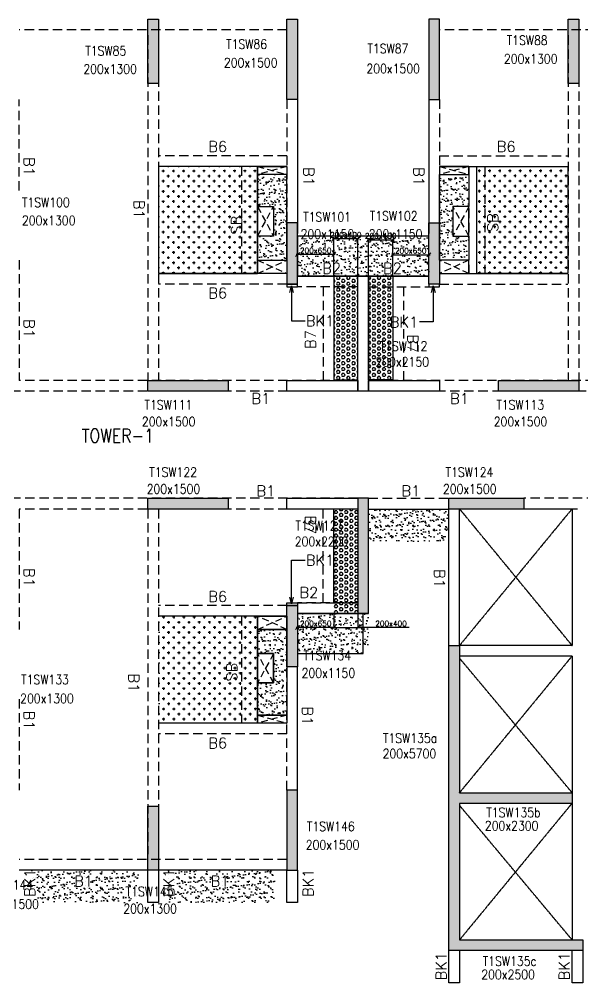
# Model space of a CAD drawing. Header units: millimetres. Extents: x 1078357 to 2594950, y -5122486 to -4636555.
# Drawn here: x 1754625 to 1765150, y -4676181 to -4658181 of the extents above; entities that cross this region are included whole.
import ezdxf

# ---------------------------------------------------------------- set-up
doc = ezdxf.new("R2010")
doc.units = ezdxf.units.MM
doc.header["$PDMODE"] = 35
for name, pattern in [('CONTINOUS', [0]), ('HIDDEN', [0.375, 0.25, -0.125]), ('New Retail block$0$CONTINOUS', [0])]:
    doc.linetypes.add(name, pattern=pattern)
doc.layers.get('0').update_dxf_attribs({"lineweight": 0})
doc.layers.get('Defpoints').update_dxf_attribs({"lineweight": 0})
for name, color, linetype, lineweight in [('A-_ANOTDIMA_D-', 6, 'Continuous', 13), ('COL. NO.', 30, 'Continuous', 25), ('COL. SIZE', 7, 'Continuous', 25), ('DIM', 9, 'Continuous', 25), ('HATCH', 8, 'Continuous', 30)]:
    doc.layers.add(name, color=color, linetype=linetype, lineweight=lineweight)
for name, color, linetype in [('B-200x325', 201, 'HIDDEN'), ('B-200x400', 44, 'HIDDEN'), ('DROP SLAB', 8, 'Continuous'), ('NON STR. RCC WALL', 6, 'Continuous'), ('S-BEAM', 3, 'HIDDEN'), ('S-BEAM NO.', 6, 'Continuous'), ('S-COLUMN', 1, 'Continuous'), ('S-CUTOUT', 8, 'HIDDEN'), ('S-SLAB-PROJECTION', 54, 'New Retail block$0$CONTINOUS'), ('SLAB FOLD', 8, 'Continuous'), ('TEXT', 7, 'Continuous')]:
    doc.layers.add(name, color=color, linetype=linetype)
doc.styles.add('Roman', font='romans')
doc.styles.add('ROMANS', font='romans.shx', dxfattribs={"width": 0.85})
doc.dimstyles.new('HARESH', dxfattribs={"dimtxt": 150, "dimasz": 75, "dimexe": 0, "dimexo": 0, "dimgap": 25, "dimtad": 1, "dimdec": 0, "dimdsep": 46, "dimtxsty": 'Roman', "dimblk": 'OBLIQUE', "dimcen": 225, "dimdle": 25, "dimclrd": 2, "dimclre": 2, "dimclrt": 7, "dimadec": 8, "dimazin": 1, "dimtfac": 1, "dimtdec": 0, "dimtmove": 0, "dimatfit": 0, "dimfxl": 1, "dimlwd": -1, "dimlwe": -1, "dimarcsym": 0})
pattern_1 = [(180.03079016, (-1567767.08, 9379525.57), (-95.1987999, -95.3011726), [47.625, -142.875]), (270.03079016, (-1567790.905, 9379549.37), (95.3011726, -95.1987999), [47.625, -142.875])]
pattern_2 = [(180, (1699349.81, -4476175.835), (-7e-15, -54.992613), [31.75, -63.5]), (300, (1699349.81, -4476175.835), (47.625, 27.496307), [31.75, -63.5]), (240, (1699318.06, -4476175.835), (47.625, -27.496307), [31.75, -63.5])]

# ---------------------------------------------------------------- blocks, each defined once
blk = doc.blocks.new('_Oblique')
at = {"color": 0, "linetype": 'ByBlock', "lineweight": -2}
blk.add_line((-0.5, -0.5), (0.5, 0.5), dxfattribs=at)
blk = doc.blocks.new('*D1269')
at = {"layer": 'Defpoints', "color": 0, "ltscale": 700, "transparency": 16777216}
for p in [(1760500, -4669281, 0), (1760950, -4669281, 0), (1760950, -4669547)]:
    blk.add_point(p, dxfattribs=at)
at = {"layer": 'DIM', "color": 2, "ltscale": 700, "transparency": 16777216}
for p, q in [((1760500, -4669281), (1760500, -4669547)), ((1760950, -4669281), (1760950, -4669547)), ((1760500, -4669547), (1760425, -4669547)), ((1760500, -4669547), (1760950, -4669547)), ((1760500, -4669547), (1760950, -4669547)), ((1760950, -4669547), (1761025, -4669547)), ((1761906, -4669547), (1760950, -4669547))]:
    blk.add_line(p, q, dxfattribs=at)
at = {"layer": 'DIM', "color": 2, "ltscale": 700, "transparency": 16777216, "xscale": 75, "yscale": 75, "zscale": 75}
blk.add_blockref('_Oblique', (1760500, -4669547), dxfattribs=at)
at = {"layer": 'DIM', "color": 2, "ltscale": 700, "transparency": 16777216, "xscale": 75, "yscale": 75, "zscale": 75, "rotation": 180}
blk.add_blockref('_Oblique', (1760950, -4669547), dxfattribs=at)
at = {"layer": 'DIM', "color": 7, "ltscale": 700, "transparency": 16777216, "insert": (1761569, -4669472), "char_height": 150, "attachment_point": 5, "style": 'Roman'}
blk.add_mtext('{\\H0.666667x;200x400}', dxfattribs=at)
blk = doc.blocks.new('*D1270')
at = {"layer": 'Defpoints', "color": 0, "ltscale": 700, "transparency": 16777216}
for p in [(1759825, -4669281, 0), (1760500, -4669281), (1759825, -4669547)]:
    blk.add_point(p, dxfattribs=at)
at = {"layer": 'DIM', "color": 2, "ltscale": 700, "transparency": 16777216}
for p, q in [((1759825, -4669281), (1759825, -4669547)), ((1760500, -4669281), (1760500, -4669547)), ((1760525, -4669547), (1759800, -4669547))]:
    blk.add_line(p, q, dxfattribs=at)
at = {"layer": 'DIM', "color": 2, "ltscale": 700, "transparency": 16777216, "xscale": 75, "yscale": 75, "zscale": 75, "rotation": 180}
blk.add_blockref('_Oblique', (1759825, -4669547), dxfattribs=at)
at = {"layer": 'DIM', "color": 2, "ltscale": 700, "transparency": 16777216, "xscale": 75, "yscale": 75, "zscale": 75}
blk.add_blockref('_Oblique', (1760500, -4669547), dxfattribs=at)
at = {"layer": 'DIM', "color": 7, "ltscale": 700, "transparency": 16777216, "insert": (1760162, -4669472), "char_height": 150, "attachment_point": 5, "style": 'Roman'}
blk.add_mtext('{\\H0.666667x;200x650}', dxfattribs=at)
blk = doc.blocks.new('*D1279')
at = {"layer": 'Defpoints', "color": 0, "ltscale": 700, "transparency": 16777216}
for p in [(1760499, -4662285), (1760499, -4662980, 0), (1760949, -4662980, 0)]:
    blk.add_point(p, dxfattribs=at)
at = {"layer": 'DIM', "color": 2, "ltscale": 700, "transparency": 16777216}
for p, q in [((1760974, -4662285), (1760474, -4662285)), ((1760499, -4662980), (1760499, -4662285)), ((1760949, -4662980), (1760949, -4662285))]:
    blk.add_line(p, q, dxfattribs=at)
at = {"layer": 'DIM', "color": 2, "ltscale": 700, "transparency": 16777216, "xscale": 75, "yscale": 75, "zscale": 75, "rotation": 180}
blk.add_blockref('_Oblique', (1760499, -4662285), dxfattribs=at)
at = {"layer": 'DIM', "color": 2, "ltscale": 700, "transparency": 16777216, "xscale": 75, "yscale": 75, "zscale": 75}
blk.add_blockref('_Oblique', (1760949, -4662285), dxfattribs=at)
at = {"layer": 'DIM', "color": 7, "ltscale": 700, "transparency": 16777216, "insert": (1760724, -4662210), "char_height": 150, "attachment_point": 5, "style": 'Roman'}
blk.add_mtext('{\\H0.666667x;200x400}', dxfattribs=at)
blk = doc.blocks.new('*D1280')
at = {"layer": 'Defpoints', "color": 0, "ltscale": 700, "transparency": 16777216}
for p in [(1759825, -4662578), (1759825, -4662980, 0), (1760499, -4662980, 0)]:
    blk.add_point(p, dxfattribs=at)
at = {"layer": 'DIM', "color": 2, "ltscale": 700, "transparency": 16777216}
for p, q in [((1760524, -4662578), (1759800, -4662578)), ((1759825, -4662980), (1759825, -4662578)), ((1760499, -4662980), (1760499, -4662578))]:
    blk.add_line(p, q, dxfattribs=at)
at = {"layer": 'DIM', "color": 2, "ltscale": 700, "transparency": 16777216, "xscale": 75, "yscale": 75, "zscale": 75, "rotation": 180}
blk.add_blockref('_Oblique', (1759825, -4662578), dxfattribs=at)
at = {"layer": 'DIM', "color": 2, "ltscale": 700, "transparency": 16777216, "xscale": 75, "yscale": 75, "zscale": 75}
blk.add_blockref('_Oblique', (1760499, -4662578), dxfattribs=at)
at = {"layer": 'DIM', "color": 7, "ltscale": 700, "transparency": 16777216, "insert": (1760162, -4662503), "char_height": 150, "attachment_point": 5, "style": 'Roman'}
blk.add_mtext('{\\H0.666667x;200x650}', dxfattribs=at)
blk = doc.blocks.new('*D1281')
at = {"layer": 'Defpoints', "color": 0, "ltscale": 700, "transparency": 16777216}
for p in [(1761600, -4662304), (1761149, -4662980, 0), (1761600, -4662980, 0)]:
    blk.add_point(p, dxfattribs=at)
at = {"layer": 'DIM', "color": 2, "ltscale": 700, "transparency": 16777216}
for p, q in [((1761124, -4662304), (1761625, -4662304)), ((1761149, -4662980), (1761149, -4662304)), ((1761600, -4662980), (1761600, -4662304))]:
    blk.add_line(p, q, dxfattribs=at)
at = {"layer": 'DIM', "color": 2, "ltscale": 700, "transparency": 16777216, "xscale": 75, "yscale": 75, "zscale": 75, "rotation": 180}
blk.add_blockref('_Oblique', (1761149, -4662304), dxfattribs=at)
at = {"layer": 'DIM', "color": 2, "ltscale": 700, "transparency": 16777216, "xscale": 75, "yscale": 75, "zscale": 75}
blk.add_blockref('_Oblique', (1761600, -4662304), dxfattribs=at)
at = {"layer": 'DIM', "color": 7, "ltscale": 700, "transparency": 16777216, "insert": (1761375, -4662229), "char_height": 150, "attachment_point": 5, "style": 'Roman'}
blk.add_mtext('{\\H0.666667x;200x400}', dxfattribs=at)
blk = doc.blocks.new('*D1282')
at = {"layer": 'Defpoints', "color": 0, "ltscale": 700, "transparency": 16777216}
for p in [(1762274, -4662580), (1761600, -4662980, 0), (1762274, -4662980, 0)]:
    blk.add_point(p, dxfattribs=at)
at = {"layer": 'DIM', "color": 2, "ltscale": 700, "transparency": 16777216}
for p, q in [((1761575, -4662580), (1762299, -4662580)), ((1761600, -4662980), (1761600, -4662580)), ((1762274, -4662980), (1762274, -4662580))]:
    blk.add_line(p, q, dxfattribs=at)
at = {"layer": 'DIM', "color": 2, "ltscale": 700, "transparency": 16777216, "xscale": 75, "yscale": 75, "zscale": 75, "rotation": 180}
blk.add_blockref('_Oblique', (1761600, -4662580), dxfattribs=at)
at = {"layer": 'DIM', "color": 2, "ltscale": 700, "transparency": 16777216, "xscale": 75, "yscale": 75, "zscale": 75}
blk.add_blockref('_Oblique', (1762274, -4662580), dxfattribs=at)
at = {"layer": 'DIM', "color": 7, "ltscale": 700, "transparency": 16777216, "insert": (1761937, -4662505), "char_height": 150, "attachment_point": 5, "style": 'Roman'}
blk.add_mtext('{\\H0.666667x;200x650}', dxfattribs=at)
blk = doc.blocks.new('G$CD63B60BD')
at = {"layer": 'COL. NO.', "linetype": 'Continuous', "style": 'ROMANS', "width": 0.85}
for s, p in [('T1SW86', (61839, 15347, -320)), ('T1SW88', (67080, 15420, -320)), ('T1SW85', (59208, 15224, -320)), ('T1SW87', (64479, 15264, -320)), ('T1SW100', (58025, 12391, -320)), ('T1SW101', (63279, 12120, -320)), ('T1SW102', (64523, 12138, -320)), ('T1SW112', (64706, 9707, -320)), ('T1SW111', (60314, 8609, -320)), ('T1SW113', (66886, 8609, -320)), ('T1SW122', (60403, 7351, -320)), ('T1SW124', (65938, 7351, -320)), ('T1SW123', (63135, 6352, -320)), ('T1SW134', (63281, 3927, -320)), ('T1SW133', (58011, 3475, -320)), ('T1SW135a', (64768, 2381, -641)), ('T1SW135b', (66699, 993, -320)), ('T1SW146', (63348, 733, -320)), ('T1SW144', (57341, -360, -320)), ('T1SW145', (59962, -482, -320)), ('T1SW135c', (66632, -1785, -320))]:
    blk.add_text(s, height=175, dxfattribs=at).set_placement(p)
at = {"layer": 'COL. SIZE', "linetype": 'Continuous', "style": 'ROMANS', "width": 0.85}
for s, p in [('200x1500', (61797, 15001, -320)), ('200x1300', (67028, 15074, -320)), ('200x1300', (59171, 14883, -320)), ('200x1500', (64459, 14890, -320)), ('200x1300', (58024, 12054, -320)), ('200x1150', (63230, 11799, -320)), ('200x1150', (64505, 11799, -320)), ('200x2150', (64628, 9413, -320)), ('200x1500', (60265, 8296, -320)), ('200x1500', (66837, 8296, -320)), ('200x1500', (60354, 7037, -320)), ('200x1500', (65889, 7037, -320)), ('200x2200', (63121, 6056, -320)), ('200x1150', (63248, 3599, -320)), ('200x1300', (57992, 3123, -320)), ('200x5700', (64762, 2093, -641)), ('200x2300', (66672, 745, -320)), ('200x1500', (63327, 388, -320)), ('200x1500', (57340, -720, -320)), ('200x1300', (59918, -804, -320)), ('200x2500', (66605, -2033, -320))]:
    blk.add_text(s, height=175, dxfattribs=at).set_placement(p)

msp = doc.modelspace()

# ---------------------------------------------------------------- hatches: boundary and pattern name
at = {"layer": 'DROP SLAB'}
h = msp.add_hatch(dxfattribs=at)
h.set_pattern_fill('CROSS', color=8, scale=15, angle=0.03079)
h.set_pattern_definition(pattern_1)
h.paths.add_polyline_path([(1759074.4, -4660931), (1757224.6, -4660931.2), (1757224.6, -4662931.1), (1759074.4, -4662930.9)])
h = msp.add_hatch(dxfattribs=at)
h.set_pattern_fill('CROSS', color=8, scale=15, angle=179.96921)
h.set_pattern_definition(pattern_1)
h.paths.add_polyline_path([(1763174.7, -4660931.2), (1764874.6, -4660931.2), (1764874.6, -4662931), (1763174.7, -4662931)])
h = msp.add_hatch(dxfattribs=at)
h.set_pattern_fill('CROSS', color=8, scale=15, angle=0.03079)
h.set_pattern_definition([(180.03079016, (-3762216.51, 18747563.94), (-95.19879988, -95.3011726), [47.625, -142.875]), (270.03079016, (-3762240.34, 18747587.74), (95.3011726, -95.19879988), [47.625, -142.875])])
h.paths.add_polyline_path([(1759075, -4669331), (1757224.6, -4669330.8), (1757224.6, -4671330.6), (1759075, -4671330.8)])
at = {"layer": 'HATCH'}
h = msp.add_hatch(dxfattribs=at)
h.set_pattern_fill('AR-SAND', color=8, scale=3, angle=0.02985)
h.set_pattern_definition([(37.47015413, (-3272408.95, 18697427.78), (-4.72361136, 146.8264517), [0, -115.824, 0, -129.54, 0, -123.825]), (7.4701541, (-3272408.95, 18697427.78), (134.9689868, 214.9772528), [0, -62.484, 0, -104.394, 0, -40.005]), (327.4701541, (-3272502.67, 18697427.83), (237.2979035, 0.3075449), [0, -38.1, 0, -137.16, 0, -179.07]), (317.4701541, (-3272502.67, 18697427.83), (229.1017424, 66.759465), [0, -19.05, 0, -89.916, 0, -102.87])])
h.paths.add_polyline_path([(1759624.1, -4661080.8), (1759074.1, -4661080.8), (1759074.1, -4661680.9), (1759374, -4661680.9), (1759374, -4662230.8), (1759074.1, -4662230.8), (1759074.1, -4662680.8), (1759624, -4662680.8)])
h = msp.add_hatch(dxfattribs=at)
h.set_pattern_fill('AR-SAND', color=8, scale=3, angle=179.97015)
h.set_pattern_definition([(37.47015413, (-3272408.17, 18697427.71), (-4.72361136, 146.8264517), [0, -115.824, 0, -129.54, 0, -123.825]), (7.4701541, (-3272408.17, 18697427.7), (134.9689868, 214.9772528), [0, -62.484, 0, -104.394, 0, -40.005]), (327.4701541, (-3272501.9, 18697427.76), (237.2979035, 0.3075449), [0, -38.1, 0, -137.16, 0, -179.07]), (317.4701541, (-3272501.9, 18697427.76), (229.1017424, 66.759465), [0, -19.05, 0, -89.916, 0, -102.87])])
h.paths.add_polyline_path([(1762474.8, -4661080.9), (1763024.8, -4661080.9), (1763024.8, -4661680.9), (1762724.8, -4661680.9), (1762724.8, -4662230.9), (1763024.8, -4662230.9), (1763024.8, -4662680.9), (1762474.8, -4662680.9)])
h = msp.add_hatch(dxfattribs=at)
h.set_pattern_fill('AR-SAND', color=8, scale=3, angle=179.97015)
h.set_pattern_definition([(37.4701541, (-2288083.29, 14013408.6), (-4.72361136, 146.8264517), [0, -115.824, 0, -129.54, 0, -123.825]), (7.4701541, (-2288083.3, 14013408.6), (134.9689868, 214.9772528), [0, -62.484, 0, -104.394, 0, -40.005]), (327.4701541, (-2288177.02, 14013408.65), (237.2979035, 0.3075449), [0, -38.1, 0, -137.16, 0, -179.07]), (317.4701541, (-2288177.02, 14013408.65), (229.1017424, 66.759465), [0, -19.05, 0, -89.916, 0, -102.87])])
h.paths.add_polyline_path([(1762275, -4662230.8), (1759825, -4662230.8), (1759825, -4662980.8), (1762275, -4662980.8)])
h = msp.add_hatch(dxfattribs=at)
h.set_pattern_fill('AR-SAND', color=8, scale=3, angle=179.97015)
h.set_pattern_definition([(37.4701541, (-2288083.38, 14013408.6), (-4.72361136, 146.8264517), [0, -115.824, 0, -129.54, 0, -123.825]), (7.4701541, (-2288083.38, 14013408.6), (134.9689868, 214.9772528), [0, -62.484, 0, -104.394, 0, -40.005]), (327.4701541, (-2288177.11, 14013408.65), (237.2979035, 0.3075449), [0, -38.1, 0, -137.16, 0, -179.07]), (317.4701541, (-2288177.1, 14013408.65), (229.1017424, 66.759465), [0, -19.05, 0, -89.916, 0, -102.87])])
h.paths.add_polyline_path([(1762274.9, -4662380.8), (1759824.9, -4662380.8), (1759824.9, -4662980.8), (1762274.9, -4662980.8)])
at = {"layer": 'HATCH', "ltscale": 1000}
h = msp.add_hatch(dxfattribs=at)
h.set_pattern_fill('HEX', color=8, scale=10, angle=180)
h.set_pattern_definition(pattern_2)
h.paths.add_polyline_path([(1760949.8, -4664920.2), (1760499.8, -4664920.2), (1760499.8, -4662980.9), (1760949.8, -4662980.9)])
h = msp.add_hatch(dxfattribs=at)
h.set_pattern_fill('HEX', color=8, scale=10, angle=180)
h.set_pattern_definition(pattern_2)
h.paths.add_polyline_path([(1761150.2, -4664920.2), (1761600.2, -4664920.2), (1761600.2, -4662980.9), (1761150.2, -4662980.9)])
h = msp.add_hatch(dxfattribs=at)
h.set_pattern_fill('HEX', color=8, scale=10, angle=180)
h.set_pattern_definition([(180, (602125.096, 207843.35), (-7e-15, -54.99261315), [31.75, -63.5]), (300, (602125.096, 207843.35), (47.625, 27.4963066), [31.75, -63.5]), (240, (602093.346, 207843.35), (47.625, -27.4963066), [31.75, -63.5])])
h.paths.add_polyline_path([(1760949.8, -4669280.8), (1760499.8, -4669280.8), (1760499.8, -4667330.9), (1760949.8, -4667330.9)])
at = {"layer": 'HATCH'}
h = msp.add_hatch(dxfattribs=at)
h.set_pattern_fill('AR-SAND', color=8, scale=3, angle=179.97015)
h.set_pattern_definition([(37.4701541, (-2281033.37, 14015358.5), (-4.72361136, 146.8264517), [0, -115.824, 0, -129.54, 0, -123.825]), (7.4701541, (-2281033.37, 14015358.5), (134.9689868, 214.9772528), [0, -62.484, 0, -104.394, 0, -40.005]), (327.4701541, (-2281127.1, 14015358.55), (237.2979035, 0.3075449), [0, -38.1, 0, -137.16, 0, -179.07]), (317.4701541, (-2281127.1, 14015358.55), (229.1017424, 66.759465), [0, -19.05, 0, -89.916, 0, -102.87])])
h.paths.add_polyline_path([(1762649.9, -4667330.8), (1761149.9, -4667330.8), (1761149.9, -4667930.9), (1762649.9, -4667930.9)])
h = msp.add_hatch(dxfattribs=at)
h.set_pattern_fill('AR-SAND', color=8, scale=3, angle=179.97015)
h.set_pattern_definition([(37.4701541, (-2293383.39, 14013408.58), (-4.72361136, 146.8264517), [0, -115.824, 0, -129.54, 0, -123.825]), (7.4701541, (-2293383.39, 14013408.58), (134.9689868, 214.9772528), [0, -62.484, 0, -104.394, 0, -40.005]), (327.4701541, (-2293477.11, 14013408.63), (237.2979035, 0.3075449), [0, -38.1, 0, -137.16, 0, -179.07]), (317.4701541, (-2293477.11, 14013408.63), (229.1017424, 66.759465), [0, -19.05, 0, -89.916, 0, -102.87])])
h.paths.add_polyline_path([(1761149.9, -4669280.8), (1759824.9, -4669280.8), (1759824.9, -4669880.9), (1761149.9, -4669880.9)])
h = msp.add_hatch(dxfattribs=at)
h.set_pattern_fill('AR-SAND', color=8, scale=3, angle=179.97015)
h.set_pattern_definition([(37.4701541, (-2293383.3, 14013408.58), (-4.72361136, 146.8264517), [0, -115.824, 0, -129.54, 0, -123.825]), (7.4701541, (-2293383.3, 14013408.58), (134.9689868, 214.9772528), [0, -62.484, 0, -104.394, 0, -40.005]), (327.4701541, (-2293477.02, 14013408.63), (237.2979035, 0.3075449), [0, -38.1, 0, -137.16, 0, -179.07]), (317.4701541, (-2293477.02, 14013408.63), (229.1017424, 66.759465), [0, -19.05, 0, -89.916, 0, -102.87])])
h.paths.add_polyline_path([(1761049.7, -4669280.8), (1759825, -4669280.8), (1759825, -4670030.8), (1761049.7, -4670030.8)])
h = msp.add_hatch(dxfattribs=at)
h.set_pattern_fill('AR-SAND', color=8, scale=3, angle=359.97015)
h.set_pattern_definition([(37.47015413, (-3262758.16, 18697427.73), (-4.72361136, 146.8264517), [0, -115.824, 0, -129.54, 0, -123.825]), (7.4701541, (-3262758.16, 18697427.73), (134.9689868, 214.9772528), [0, -62.484, 0, -104.394, 0, -40.005]), (327.4701541, (-3262851.88, 18697427.78), (237.2979035, 0.3075449), [0, -38.1, 0, -137.16, 0, -179.07]), (317.4701541, (-3262851.88, 18697427.78), (229.1017424, 66.759465), [0, -19.05, 0, -89.916, 0, -102.87])])
h.paths.add_polyline_path([(1759625, -4671180.9), (1759075, -4671180.9), (1759075, -4670580.9), (1759375, -4670580.9), (1759375, -4670030.9), (1759075, -4670030.9), (1759075, -4669580.9), (1759625, -4669580.9)])
h = msp.add_hatch(dxfattribs=at)
h.set_pattern_fill('AR-SAND', color=8, scale=3, angle=179.97015)
h.set_pattern_definition([(37.47015413, (-3376233.1, 18697427.77), (-4.72361136, 146.8264517), [0, -115.824, 0, -129.54, 0, -123.825]), (7.4701541, (-3376233.1, 18697427.77), (134.9689868, 214.9772528), [0, -62.484, 0, -104.394, 0, -40.005]), (327.4701541, (-3376326.83, 18697427.82), (237.2979035, 0.3075449), [0, -38.1, 0, -137.16, 0, -179.07]), (317.4701541, (-3376326.83, 18697427.82), (229.1017424, 66.759465), [0, -19.05, 0, -89.916, 0, -102.87])])
h.paths.add_polyline_path([(1756849.9, -4674080.9), (1754849.9, -4674080.9), (1754849.9, -4674680.9), (1756849.9, -4674680.9)])
h = msp.add_hatch(dxfattribs=at)
h.set_pattern_fill('AR-SAND', color=8, scale=3, angle=179.97015)
h.set_pattern_definition([(37.47015413, (-3378783.1, 18697427.77), (-4.72361136, 146.8264517), [0, -115.824, 0, -129.54, 0, -123.825]), (7.4701541, (-3378783.1, 18697427.77), (134.9689868, 214.9772528), [0, -62.484, 0, -104.394, 0, -40.005]), (327.4701541, (-3378876.83, 18697427.82), (237.2979035, 0.3075449), [0, -38.1, 0, -137.16, 0, -179.07]), (317.4701541, (-3378876.83, 18697427.82), (229.1017424, 66.759465), [0, -19.05, 0, -89.916, 0, -102.87])])
h.paths.add_polyline_path([(1759399.9, -4674080.9), (1757399.9, -4674080.9), (1757399.9, -4674680.9), (1759399.9, -4674680.9)])
at = {"layer": 'S-COLUMN', "lineweight": 25}
h = msp.add_hatch(color=1, dxfattribs=at)
h.dxf.hatch_style = 1
h.paths.add_polyline_path([(1757024.7, -4659380.9), (1757224.7, -4659380.9), (1757224.7, -4658180.9), (1757024.7, -4658180.9)])
at = {"layer": 'S-COLUMN', "lineweight": 25, "extrusion": (-1.00316e-06, 2.11765e-11, 1)}
h = msp.add_hatch(color=1, dxfattribs=at)
h.dxf.hatch_style = 1
h.paths.add_polyline_path([(1759624.7, -4658180.9), (1759824.7, -4658180.9), (1759824.7, -4659680.8), (1759624.7, -4659680.8)])
at = {"layer": 'S-COLUMN', "lineweight": 25, "extrusion": (1.00316e-06, 1.91639e-11, 1)}
h = msp.add_hatch(color=1, dxfattribs=at)
h.dxf.hatch_style = 1
h.paths.add_polyline_path([(1762474.7, -4658180.9), (1762274.7, -4658180.9), (1762274.7, -4659680.8), (1762474.7, -4659680.8)])
at = {"layer": 'S-COLUMN', "lineweight": 25}
h = msp.add_hatch(color=1, dxfattribs=at)
h.dxf.hatch_style = 1
h.paths.add_polyline_path([(1764874.7, -4659380.9), (1765074.7, -4659380.9), (1765074.7, -4658180.9), (1764874.7, -4658180.9)])
at = {"layer": 'S-COLUMN', "lineweight": 25, "extrusion": (-1.00316e-06, 2.11765e-11, 1)}
h = msp.add_hatch(color=1, dxfattribs=at)
h.dxf.hatch_style = 1
h.paths.add_polyline_path([(1759624.7, -4663130.9), (1759824.7, -4663130.9), (1759824.7, -4661980.9), (1759624.7, -4661980.9)])
at = {"layer": 'S-COLUMN', "lineweight": 25, "extrusion": (1.00316e-06, 1.91639e-11, 1)}
h = msp.add_hatch(color=1, dxfattribs=at)
h.dxf.hatch_style = 1
h.paths.add_polyline_path([(1762474.7, -4663130.9), (1762274.7, -4663130.9), (1762274.7, -4661980.9), (1762474.7, -4661980.9)])
at = {"layer": 'S-COLUMN', "lineweight": 25}
h = msp.add_hatch(color=1, dxfattribs=at)
h.dxf.hatch_style = 1
h.paths.add_polyline_path([(1757024.7, -4664930.8), (1758524.7, -4664930.8), (1758524.7, -4665130.8), (1757024.7, -4665130.8)])
h = msp.add_hatch(color=1, dxfattribs=at)
h.dxf.hatch_style = 1
h.paths.add_polyline_path([(1763574.7, -4664930.8), (1765074.7, -4664930.8), (1765074.7, -4665130.8), (1763574.7, -4665130.8)])
h = msp.add_hatch(color=1, dxfattribs=at)
h.dxf.hatch_style = 1
h.paths.add_polyline_path([(1757024.7, -4667130.8), (1758524.7, -4667130.8), (1758524.7, -4667330.8), (1757024.7, -4667330.8)])
h = msp.add_hatch(color=1, dxfattribs=at)
h.dxf.hatch_style = 1
h.paths.add_polyline_path([(1760949.7, -4669280.9), (1761149.7, -4669280.9), (1761149.7, -4667130.9), (1760949.7, -4667130.9)])
h = msp.add_hatch(color=1, dxfattribs=at)
h.dxf.hatch_style = 1
h.paths.add_polyline_path([(1764049.7, -4667130.9), (1764049.7, -4667330.9), (1762649.7, -4667330.9), (1762649.7, -4667130.9)])
at = {"layer": 'S-COLUMN', "lineweight": 25, "extrusion": (-1.00316e-06, -1.91639e-11, 1)}
h = msp.add_hatch(color=1, dxfattribs=at)
h.dxf.hatch_style = 1
h.paths.add_polyline_path([(1759624.7, -4669130.9), (1759824.7, -4669130.9), (1759824.7, -4670280.9), (1759624.7, -4670280.9)])
at = {"layer": 'S-COLUMN', "lineweight": 25}
h = msp.add_hatch(color=1, dxfattribs=at)
h.dxf.hatch_style = 1
h.paths.add_polyline_path([(1764949.7, -4672630.9), (1764949.7, -4672830.9), (1762849.7, -4672830.9), (1762849.7, -4675380.9), (1765149.7, -4675380.9), (1765149.7, -4675580.9), (1762649.7, -4675580.9), (1762649.7, -4669880.9), (1762849.7, -4669880.9), (1762849.7, -4672630.9)])
at = {"layer": 'S-COLUMN', "lineweight": 25, "extrusion": (-1.00316e-06, -1.91639e-11, 1)}
h = msp.add_hatch(color=1, dxfattribs=at)
h.dxf.hatch_style = 1
h.paths.add_polyline_path([(1759624.6, -4674080.9), (1759824.6, -4674080.9), (1759824.6, -4672580.8), (1759624.6, -4672580.8)])
at = {"layer": 'S-COLUMN', "lineweight": 25}
h = msp.add_hatch(color=1, dxfattribs=at)
h.dxf.hatch_style = 1
h.paths.add_polyline_path([(1757224.6, -4672880.8), (1757224.6, -4674080.9), (1757024.6, -4674080.9), (1757024.6, -4672880.8)])

# ---------------------------------------------------------------- linework, layer by layer
at = {"layer": 'B-200x400', "linetype": 'HIDDEN', "ltscale": 500}
msp.add_line((1760499.8, -4669080.9, 0), (1760949.8, -4669080.9, 0), dxfattribs=at)
at = {"layer": 'B-200x400', "linetype": 'ByBlock', "ltscale": 500}
msp.add_line((1760499.8, -4669280.9, 0), (1760949.8, -4669280.9, 0), dxfattribs=at)
at = {"layer": 'DROP SLAB', "color": 3, "linetype": 'CONTINOUS', "ltscale": 500, "elevation": 0}
for points in [[(1759074.4, -4660931), (1757224.6, -4660931.2), (1757224.6, -4662931.1), (1759074.4, -4662930.9)], [(1759074.4, -4660931.1), (1759624.4, -4660931.1), (1759624.4, -4661080.9), (1759074.4, -4661080.9)], [(1763024.8, -4660931.1), (1762474.8, -4660931.1), (1762474.8, -4661080.9), (1763024.8, -4661080.9)], [(1763174.7, -4660931.2), (1764874.6, -4660931.2), (1764874.6, -4662931), (1763174.7, -4662931)], [(1759074.7, -4661680.8), (1759374.7, -4661680.8), (1759374.7, -4662230.8), (1759074.7, -4662230.8)], [(1763024.8, -4661680.9), (1762724.8, -4661680.9), (1762724.8, -4662230.9), (1763024.8, -4662230.9)], [(1759074.8, -4662680.9), (1759624.7, -4662680.9), (1759624.7, -4662930.9), (1759074.8, -4662930.9)], [(1763024.8, -4662680.9), (1762475, -4662680.9), (1762475, -4662930.9), (1763024.8, -4662930.9)], [(1759624.8, -4669580.9), (1759075, -4669580.9), (1759075, -4669331), (1759624.8, -4669331)], [(1759375, -4670580.9), (1759075, -4670580.9), (1759075, -4670030.9), (1759375, -4670030.9)], [(1759625, -4671330.7), (1759075, -4671330.7), (1759075, -4671180.9), (1759625, -4671180.9)]]:
    msp.add_lwpolyline(points, close=True, dxfattribs=at)
at = {"layer": 'NON STR. RCC WALL', "elevation": 0}
for points in [[(1761149.7, -4665130.9), (1760949.7, -4665130.9), (1760949.7, -4662980.9), (1761149.7, -4662980.9)], [(1760949.7, -4664930.9), (1760949.7, -4665130.9), (1759624.7, -4665130.9), (1759624.7, -4664930.9)], [(1762474.7, -4664930.9), (1762474.7, -4665130.9), (1761149.7, -4665130.9), (1761149.7, -4664930.9)], [(1760949.7, -4667130.9), (1760949.7, -4667330.9), (1759624.7, -4667330.9), (1759624.7, -4667130.9)]]:
    msp.add_lwpolyline(points, close=True, dxfattribs=at)
at = {"layer": 'S-BEAM', "linetype": 'HIDDEN', "ltscale": 700}
for p, q in [((1759624.9, -4658380.8, 0), (1754624.9, -4658380.8, 0)), ((1767474.9, -4658380.8, 0), (1762474.9, -4658380.8, 0)), ((1757024.9, -4658480.9, 0), (1757024.9, -4664930.8, 0)), ((1757224.9, -4658480.9, 0), (1757224.9, -4664930.8, 0)), ((1764874.9, -4658480.9, 0), (1764874.9, -4664930.8, 0)), ((1765074.9, -4658480.9, 0), (1765074.9, -4664930.8, 0)), ((1754624.9, -4661380.8, 0), (1754624.9, -4659680.8, 0)), ((1759624.9, -4659680.8, 0), (1759624.9, -4662180.9, 0)), ((1762474.9, -4659680.8, 0), (1762474.9, -4662180.9, 0)), ((1758774.4, -4660931.2, 0), (1758774.4, -4662931, 0)), ((1763023.3, -4660931.4, 0), (1763023.3, -4662931.2, 0)), ((1763323.3, -4660931.4, 0), (1763323.3, -4662931.2, 0)), ((1754624.9, -4662680.9, 0), (1754624.9, -4664930.8, 0)), ((1760949.9, -4663180.8, 0), (1759824.9, -4663180.8, 0)), ((1761149.9, -4663180.8, 0), (1762274.9, -4663180.8, 0)), ((1760949.7, -4664930.8, 0), (1754624.9, -4664930.8, 0)), ((1767474.9, -4664930.8, 0), (1761149.7, -4664930.8, 0)), ((1760949.7, -4665130.8, 0), (1748749.7, -4665130.8, 0)), ((1773349.7, -4665130.8, 0), (1761149.7, -4665130.8, 0)), ((1760949.7, -4667130.9, 0), (1748749.7, -4667130.9, 0)), ((1761149.9, -4667130.8, 0), (1762649.9, -4667130.8, 0)), ((1768549.9, -4667130.8, 0), (1764049.9, -4667130.8, 0)), ((1760949.7, -4667330.9, 0), (1754624.9, -4667330.9, 0)), ((1754624.9, -4667330.9, 0), (1754624.9, -4669580.8, 0)), ((1757024.9, -4667330.9, 0), (1757024.9, -4673780.8, 0)), ((1757224.9, -4667330.9, 0), (1757224.9, -4673780.8, 0)), ((1760949.9, -4669080.8, 0), (1759824.9, -4669080.8, 0)), ((1759825, -4669080.9, 0), (1760499.8, -4669080.9, 0)), ((1758775, -4669331, 0), (1758775, -4671330.8, 0)), ((1759624.9, -4672580.8, 0), (1759624.9, -4670280.8, 0)), ((1754624.9, -4670880.8, 0), (1754624.9, -4672580.8, 0)), ((1759624.9, -4673880.8, 0), (1754624.9, -4673880.8, 0))]:
    msp.add_line(p, q, dxfattribs=at)
at = {"layer": 'S-BEAM', "linetype": 'CONTINOUS', "ltscale": 700}
for p, q in [((1759824.9, -4659680.8, 0), (1759824.9, -4662180.9, 0)), ((1762274.9, -4659680.8, 0), (1762274.9, -4662180.9, 0)), ((1762274.9, -4662980.8, 0), (1759824.9, -4662980.8, 0)), ((1761149.9, -4667330.8, 0), (1762649.9, -4667330.8, 0)), ((1762649.9, -4669880.8, 0), (1762649.9, -4667330.8, 0)), ((1762849.9, -4669880.8, 0), (1762849.9, -4667330.8, 0)), ((1764949.9, -4667330.8, 0), (1764049.9, -4667330.8, 0)), ((1765049.9, -4667330.8, 0), (1764249.9, -4667330.8, 0)), ((1764949.9, -4667330.8, 0), (1764949.9, -4669880.9, 0)), ((1759825, -4669280.9, 0), (1760499.8, -4669280.9, 0)), ((1764949.9, -4669880.9, 0), (1762849.9, -4669880.9, 0)), ((1764949.9, -4670080.9, 0), (1762849.9, -4670080.9, 0)), ((1764949.9, -4670080.9, 0), (1764949.9, -4672630.9, 0)), ((1759824.9, -4672580.8, 0), (1759824.9, -4670280.8, 0)), ((1764949.9, -4672830.9, 0), (1764949.9, -4675380.9, 0)), ((1759624.9, -4674080.8, 0), (1754624.9, -4674080.8, 0)), ((1757024.7, -4674680.9, 0), (1757024.7, -4674080.9, 0)), ((1757224.7, -4674080.9, 0), (1757224.7, -4674680.9, 0)), ((1759624.7, -4674680.9, 0), (1759624.7, -4674080.9, 0)), ((1759824.7, -4674080.9, 0), (1759824.7, -4674680.9, 0)), ((1757224.7, -4674680.9, 0), (1757024.7, -4674680.9, 0)), ((1759824.7, -4674680.9, 0), (1759624.7, -4674680.9, 0)), ((1762649.6, -4676180.8, 0), (1762649.6, -4675580.8, 0)), ((1762849.6, -4675580.8, 0), (1762849.6, -4676180.8, 0)), ((1764949.6, -4676180.8, 0), (1764949.6, -4675580.8, 0)), ((1765149.6, -4675580.8, 0), (1765149.6, -4676180.8, 0)), ((1762849.6, -4676180.8, 0), (1762649.6, -4676180.8, 0)), ((1765149.6, -4676180.8, 0), (1764949.6, -4676180.8, 0))]:
    msp.add_line(p, q, dxfattribs=at)
at = {"layer": 'S-BEAM', "ltscale": 700}
for p, q in [((1759624.6, -4660731.2, 0), (1757224.7, -4660731.2, 0)), ((1762474.6, -4660731.2, 0), (1764874.6, -4660731.2, 0)), ((1759624.4, -4663131, 0), (1757224.6, -4663131, 0)), ((1760299.5, -4663180.9, 0), (1760299.5, -4664930.9, 0)), ((1761799.8, -4663180.9, 0), (1761799.8, -4664930.9, 0)), ((1762474.8, -4663131, 0), (1764874.6, -4663131, 0)), ((1760299.2, -4669080.8, 0), (1760299.2, -4667330.8, 0)), ((1759624.2, -4669130.8, 0), (1757224.4, -4669130.8, 0)), ((1759624.3, -4671530.6, 0), (1757224.4, -4671530.6, 0))]:
    msp.add_line(p, q, dxfattribs=at)
at = {"layer": 'S-BEAM', "linetype": 'Continuous', "ltscale": 700}
for p, q in [((1759624.6, -4660931.2, 0), (1757224.7, -4660931.2, 0)), ((1762474.6, -4660931.2, 0), (1764874.6, -4660931.2, 0)), ((1759624.4, -4662931, 0), (1757224.6, -4662931, 0)), ((1762474.8, -4662931, 0), (1764874.6, -4662931, 0)), ((1760499.5, -4663180.9, 0), (1760499.5, -4664920.3, 0)), ((1761599.8, -4663180.9, 0), (1761599.8, -4664920.3, 0)), ((1760499.2, -4669080.8, 0), (1760499.2, -4667341.5, 0)), ((1759624.2, -4669330.8, 0), (1757224.4, -4669330.8, 0)), ((1761149.9, -4669280.8, 0), (1759824.9, -4669280.8, 0)), ((1759624.3, -4671330.6, 0), (1757224.4, -4671330.6, 0))]:
    msp.add_line(p, q, dxfattribs=at)
at = {"layer": 'S-BEAM', "linetype": 'ByBlock', "ltscale": 700}
for p, q in [((1759074.4, -4660931.2, 0), (1759074.4, -4662931, 0)), ((1759075, -4669331, 0), (1759075, -4671330.8, 0))]:
    msp.add_line(p, q, dxfattribs=at)
at = {"layer": 'S-BEAM', "linetype": 'Continuous', "ltscale": 700, "elevation": 0}
for points in [[(1759825, -4663130.9), (1759624.9, -4663130.9), (1759624.9, -4663181.1), (1759825, -4663181.1)], [(1762474.9, -4663130.9), (1762274.9, -4663130.9), (1762274.9, -4663181.1), (1762474.9, -4663181.1)], [(1759824.9, -4669130.9), (1759624.9, -4669130.9), (1759624.9, -4669080.7), (1759824.9, -4669080.7)]]:
    msp.add_lwpolyline(points, close=True, dxfattribs=at)
at = {"layer": 'S-COLUMN', "color": 1, "lineweight": 25, "elevation": 0}
for points in [[(1757024.7, -4658180.9), (1757224.7, -4658180.9), (1757224.7, -4659380.9), (1757024.7, -4659380.9)], [(1764874.7, -4658180.9), (1765074.7, -4658180.9), (1765074.7, -4659380.9), (1764874.7, -4659380.9)], [(1757024.7, -4664930.8), (1758524.7, -4664930.8), (1758524.7, -4665130.8), (1757024.7, -4665130.8)], [(1763574.7, -4664930.8), (1765074.7, -4664930.8), (1765074.7, -4665130.8), (1763574.7, -4665130.8)], [(1757024.7, -4667130.8), (1758524.7, -4667130.8), (1758524.7, -4667330.8), (1757024.7, -4667330.8)], [(1760949.7, -4669280.9), (1761149.7, -4669280.9), (1761149.7, -4667130.9), (1760949.7, -4667130.9)], [(1764049.7, -4667130.9), (1764049.7, -4667330.9), (1762649.7, -4667330.9), (1762649.7, -4667130.9)], [(1764949.7, -4672630.9), (1764949.7, -4672830.9), (1762849.7, -4672830.9), (1762849.7, -4675380.9), (1765149.7, -4675380.9), (1765149.7, -4675580.9), (1762649.7, -4675580.9), (1762649.7, -4669880.9), (1762849.7, -4669880.9), (1762849.7, -4672630.9)], [(1757024.6, -4672881.1), (1757224.6, -4672881.1), (1757224.6, -4674080.9), (1757024.6, -4674080.9)]]:
    msp.add_lwpolyline(points, close=True, dxfattribs=at)
at = {"layer": 'S-COLUMN', "color": 1, "lineweight": 25, "extrusion": (-1.00316e-06, 2.11765e-11, 1), "elevation": -1.8}
for points in [[(1759624.7, -4658180.9), (1759824.7, -4658180.9), (1759824.7, -4659680.8), (1759624.7, -4659680.8)], [(1759624.7, -4663130.9), (1759824.7, -4663130.9), (1759824.7, -4661980.9), (1759624.7, -4661980.9)]]:
    msp.add_lwpolyline(points, close=True, dxfattribs=at)
at = {"layer": 'S-COLUMN', "color": 1, "lineweight": 25, "extrusion": (1.00316e-06, 1.91639e-11, 1), "elevation": 1.8}
for points in [[(1762474.7, -4658180.9), (1762274.7, -4658180.9), (1762274.7, -4659680.8), (1762474.7, -4659680.8)], [(1762474.7, -4663130.9), (1762274.7, -4663130.9), (1762274.7, -4661980.9), (1762474.7, -4661980.9)]]:
    msp.add_lwpolyline(points, close=True, dxfattribs=at)
at = {"layer": 'S-COLUMN', "color": 1, "lineweight": 25, "extrusion": (-1.00316e-06, -1.91639e-11, 1), "elevation": -1.8}
for points in [[(1759624.7, -4669130.9), (1759824.7, -4669130.9), (1759824.7, -4670280.9), (1759624.7, -4670280.9)], [(1759624.6, -4674080.9), (1759824.6, -4674080.9), (1759824.6, -4672580.8), (1759624.6, -4672580.8)]]:
    msp.add_lwpolyline(points, close=True, dxfattribs=at)
at = {"layer": 'S-CUTOUT', "ltscale": 500}
for p, q in [((1759624.4, -4660930.9, 0), (1759074.4, -4661080.9, 0)), ((1759075.2, -4660931.1, 0), (1759624.4, -4661080.9, 0)), ((1762474.8, -4660930.9, 0), (1763024.8, -4661080.9, 0)), ((1763024, -4660931.1, 0), (1762474.8, -4661080.9, 0)), ((1759074.7, -4661680.8, 0), (1759374.7, -4662230.8, 0)), ((1759074.7, -4662230.8, 0), (1759374.7, -4661680.8, 0)), ((1763024.9, -4661680.9, 0), (1762724.8, -4662230.9, 0)), ((1763024.9, -4662230.9, 0), (1762724.8, -4661680.9, 0)), ((1759074.8, -4662680.9, 0), (1759624.7, -4662930.9, 0)), ((1759074.8, -4662930.9, 0), (1759624.8, -4662680.9, 0)), ((1763024.8, -4662930.9, 0), (1762474.8, -4662680.9, 0)), ((1763024.8, -4662680.9, 0), (1762475, -4662930.9, 0)), ((1759625, -4669580.9, 0), (1759075, -4669330.9, 0)), ((1759075, -4669580.9, 0), (1759624.8, -4669330.9, 0)), ((1759375, -4670580.9, 0), (1759075, -4670030.9, 0)), ((1759375, -4670030.9, 0), (1759075, -4670580.9, 0)), ((1759625, -4671180.9, 0), (1759075, -4671330.7, 0)), ((1759075, -4671180.9, 0), (1759624.2, -4671330.7, 0))]:
    msp.add_line(p, q, dxfattribs=at)
at = {"layer": 'S-CUTOUT', "elevation": 0}
for points in [[(1762849.9, -4669880.9), (1764949.9, -4667330.8)], [(1762849.9, -4667330.8), (1764949.9, -4669880.9)], [(1762849.9, -4672630.9), (1764949.9, -4670080.9)], [(1762849.9, -4670120.8), (1764949.9, -4672630.9)], [(1762849.9, -4675380.8), (1764949.9, -4672830.9)], [(1762849.9, -4672870.8), (1764949.9, -4675380.9)]]:
    msp.add_lwpolyline(points, dxfattribs=at)
at = {"layer": 'S-SLAB-PROJECTION', "elevation": 0}
for points in [[(1762275, -4662230.8), (1759825, -4662230.8), (1759825, -4662980.8), (1762275, -4662980.8)], [(1761049.7, -4669280.8), (1759825, -4669280.8), (1759825, -4670030.8), (1761049.7, -4670030.8)]]:
    msp.add_lwpolyline(points, close=True, dxfattribs=at)
at = {"layer": 'SLAB FOLD', "color": 8, "ltscale": 1000, "elevation": 0}
for points in [[(1759624.1, -4661080.8), (1759074.1, -4661080.8), (1759074.1, -4661680.9), (1759374, -4661680.9), (1759374, -4662230.8), (1759074.1, -4662230.8), (1759074.1, -4662680.8), (1759624, -4662680.8), (1759624.1, -4661080.8)], [(1762474.8, -4661080.9), (1763024.8, -4661080.9), (1763024.8, -4661680.9), (1762724.8, -4661680.9), (1762724.8, -4662230.9), (1763024.8, -4662230.9), (1763024.8, -4662680.9), (1762474.8, -4662680.9), (1762474.8, -4661080.9)], [(1759625, -4671180.9), (1759075, -4671180.9), (1759075, -4670580.9), (1759375, -4670580.9), (1759375, -4670030.9), (1759075, -4670030.9), (1759075, -4669580.9), (1759625, -4669580.9), (1759625, -4671180.9)]]:
    msp.add_lwpolyline(points, dxfattribs=at)
for points in [[(1760499.7, -4664920.2), (1760949.7, -4664920.2), (1760949.7, -4662980.9), (1760499.7, -4662980.9)], [(1761600, -4664920.2), (1761149.8, -4664920.2), (1761149.8, -4662980.9), (1761600, -4662980.9)]]:
    msp.add_lwpolyline(points, close=True, dxfattribs=at)

# ---------------------------------------------------------------- block references
at = {"layer": 'A-_ANOTDIMA_D-', "color": 2, "ltscale": 700}
msp.add_blockref('G$CD63B60BD', (1696650, -4674080.9, 0), dxfattribs=at)

# ---------------------------------------------------------------- texts
at = {"layer": 'B-200x325', "linetype": 'Continuous', "ltscale": 700, "style": 'ROMANS'}
for rotation, p in [(0.00055, (1758155.1, -4660659.1, -2.7)), (359.99866, (1763544.1, -4660659, -2.7)), (0.00055, (1758155.1, -4663396.2, -2.7)), (359.99866, (1758154.8, -4669065.6, -2.7)), (359.99866, (1758154.8, -4671802.7, -2.7))]:
    msp.add_text('B6', height=200, rotation=rotation, dxfattribs=at).set_placement(p)
at = {"layer": 'S-BEAM NO.', "linetype": 'HIDDEN', "ltscale": 500, "style": 'ROMANS'}
for rotation, p in [(269.99906, (1754708.1, -4660755.8, -2.7)), (269.99906, (1759931.3, -4660943, -2.7)), (269.99906, (1761988.8, -4660943, -2.7)), (269.99906, (1756762.8, -4661555.8, -2.7)), (269.99906, (1754708, -4663782.8, -2.7)), (359.99906, (1758961.9, -4665368, -2.7)), (359.99906, (1762673.1, -4665368, -2.7)), (0.00094, (1759055.2, -4667093.6, -2.7)), (0.00094, (1761764.3, -4667093.6, -2.7)), (269.99906, (1754708, -4668432.8, -2.7)), (269.99906, (1762375.5, -4668452.1, -2.7)), (269.99906, (1756666.2, -4670402.1, -2.7)), (269.99906, (1754708.8, -4671098.8, -2.7)), (269.99906, (1759908.8, -4671017.7, -2.7)), (0.00094, (1755650.3, -4674381.2, -2.7)), (0.00094, (1758198.9, -4674381.2, -2.7))]:
    msp.add_text('B1', height=200, rotation=rotation, dxfattribs=at).set_placement(p)
at = {"layer": 'S-BEAM NO.', "linetype": 'Continuous', "ltscale": 700, "style": 'ROMANS'}
for s, rotation, p in [('SB', 90.00094, (1758783.4, -4662205.2, -2.7)), ('SB', 90.00094, (1763568, -4662155.5, -2.7)), ('BK1', 359.99906, (1759978, -4663917.4, -2.7)), ('BK1', 0.00094, (1761546, -4663937.1, -2.7)), ('B7', 90.00094, (1760164.7, -4664340.4, -2.7)), ('B7', 269.99866, (1761878.6, -4664064.5, -2.7)), ('B7', 269.99866, (1759964.4, -4667450.9, -2.7)), ('BK1', 0.00094, (1759978, -4668387, -2.7)), ('SB', 90.00094, (1758693.8, -4670555.1, -2.7))]:
    msp.add_text(s, height=200, rotation=rotation, dxfattribs=at).set_placement(p)
at = {"layer": 'S-BEAM NO.', "linetype": 'Continuous', "ltscale": 500, "style": 'ROMANS'}
for p in [(1760282.7, -4662933.7, -2.7), (1761419.4, -4662933.7, -2.7), (1759858.7, -4668990.3, -2.7)]:
    msp.add_text('B2', height=200, dxfattribs=at).set_placement(p)
at = {"layer": 'S-BEAM NO.', "linetype": 'CONTINOUS', "ltscale": 700, "style": 'ROMANS'}
for p in [(1754920.4, -4674580.5, 50), (1757520.4, -4674580.5, 50), (1760120.4, -4674580.5, 50), (1762605, -4676138.1, 50), (1764905, -4676138.1, 50)]:
    msp.add_text('BK1', height=200, rotation=90, dxfattribs=at).set_placement(p)
at = {"layer": 'TEXT', "color": 6, "insert": (1757139.4, -4665835.7, 0.1), "char_height": 250, "width": 162, "attachment_point": 3, "rotation": 0.00094, "style": 'ROMANS'}
msp.add_mtext('TOWER-1', dxfattribs=at)

# ---------------------------------------------------------------- dimensions: what is measured, and where the dimension line sits
at = {"layer": 'DIM', "ltscale": 700}
for base, p1, p2, picture, middle in [((1760499.3, -4662285.3, 0), (1760949.4, -4662980.3, 0), (1760499.3, -4662980.3, 0), '*D1279', (1760724.4, -4662285.3, 0)), ((1761599.6, -4662303.5, 0), (1761149.5, -4662980.3, 0), (1761599.6, -4662980.3, 0), '*D1281', (1761374.5, -4662303.5, 0))]:
    dim = msp.add_linear_dim(base=base, p1=p1, p2=p2, text='{\\H0.666667x;200x400}', dimstyle='HARESH', override={"dimtxsty": 'Roman'}, dxfattribs=at)
    dim.commit()
    dim.dimension.update_dxf_attribs({"geometry": picture, "text_midpoint": middle, "dimtype": 160})
for base, p1, p2, picture, middle in [((1759824.7, -4662578.2, 0), (1760499.3, -4662980.3, 0), (1759824.7, -4662980.3, 0), '*D1280', (1760162, -4662503.2, 0)), ((1762274.5, -4662580.2, 0), (1761599.6, -4662980.3, 0), (1762274.5, -4662980.3, 0), '*D1282', (1761937, -4662505.2, 0))]:
    dim = msp.add_linear_dim(base=base, p1=p1, p2=p2, text='{\\H0.666667x;200x650}', dimstyle='HARESH', override={"dimtxsty": 'Roman', "dimtmove": 1}, dxfattribs=at)
    dim.commit()
    dim.dimension.update_dxf_attribs({"geometry": picture, "text_midpoint": middle})
dim = msp.add_linear_dim(base=(1759824.8, -4669546.9, 0), p1=(1760499.8, -4669280.9, 0), p2=(1759824.8, -4669280.9, 0), angle=180, text='{\\H0.666667x;200x650}', dimstyle='HARESH', override={"dimtxsty": 'Roman', "dimtmove": 1}, dxfattribs=at)
dim.commit()
dim.dimension.update_dxf_attribs({"geometry": '*D1270', "text_midpoint": (1760162.3, -4669471.9, 0)})
dim = msp.add_linear_dim(base=(1760949.8, -4669546.9, 0), p1=(1760499.8, -4669280.9, 0), p2=(1760949.8, -4669280.9, 0), angle=180, text='{\\H0.666667x;200x400}', dimstyle='HARESH', override={"dimtxsty": 'Roman', "dimtmove": 1}, dxfattribs=at)
dim.commit()
dim.dimension.update_dxf_attribs({"geometry": '*D1269', "text_midpoint": (1761569.2, -4669525.2, 0), "dimtype": 160})

# ---------------------------------------------------------------- leaders
at = {"layer": 'S-BEAM NO.', "linetype": 'Continuous', "ltscale": 700}
for points in [[(1759708.5, -4663161.2, 0), (1759708.5, -4663815.2, 0), (1759967.3, -4663815.2, 0)], [(1762358.4, -4663161.2, 0), (1762358.4, -4663834.9, 0), (1762099.6, -4663834.9, 0)], [(1759708.4, -4669100.6, 0), (1759708.4, -4668289.2, 0), (1759967.3, -4668289.2, 0)]]:
    msp.add_leader(points, dimstyle='HARESH', override={"dimasz": 125, "dimgap": 25, "dimtad": 0, "dimldrblk": 'Open30'}, dxfattribs=at)

doc.saveas('drawing.dxf')
